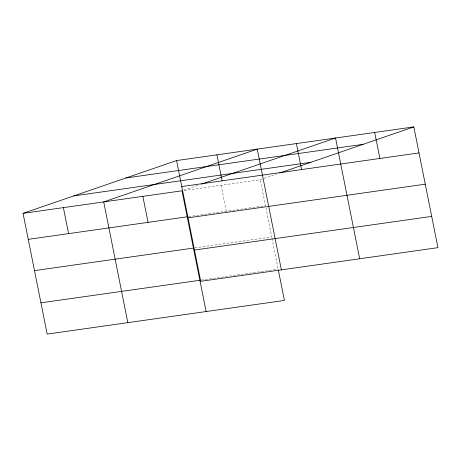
<?xml version="1.0" encoding="UTF-8"?>
<svg xmlns="http://www.w3.org/2000/svg" width="461" height="461" viewBox="0 0 461 461"><rect width="100%" height="100%" fill="white"/><g stroke="black" fill="none" stroke-linecap="round" stroke-linejoin="round"><path stroke-width="0.35" stroke-dasharray="2.31 1.73" d="M183.997 190.111L198.662 185.068M184.129 190.497L260.286 179.698L276.952 173.964M188.618 216.601L265.478 205.698L260.286 179.698M194.865 247.868L271.725 236.966L265.899 207.784M201.301 280.081L277.453 269.276M272.007 238.366L278.162 269.178M221.142 185.247L226.339 211.253"/><path stroke-width="0.69" d="M278.306 269.869L284.414 300.439L47.178 334.092L23.05 213.345L176.586 160.561L413.822 126.908L437.95 247.655L200.714 281.302L176.586 160.561M201.33 184.152L335.533 138.012L359.661 258.759M279.62 173.048L413.822 126.908M125.922 177.975L363.153 144.328M73.72 195.925L310.95 162.278M181.784 186.561L419.02 152.914M23.05 213.345L181.997 190.802L206.125 311.544M28.248 239.351L187.195 216.803M188.03 217.828L425.267 184.181M34.494 270.613L193.441 248.07M194.467 250.041L431.703 216.393M40.931 302.825L199.878 280.282M374.678 132.463L379.876 158.469M296.394 143.567L301.586 169.573M281.377 269.864L257.25 149.116L103.708 201.906L127.835 322.648M216.918 154.838L222.116 180.845M142.852 196.351L148.05 222.358M63.382 207.623L68.574 233.629"/></g></svg>
